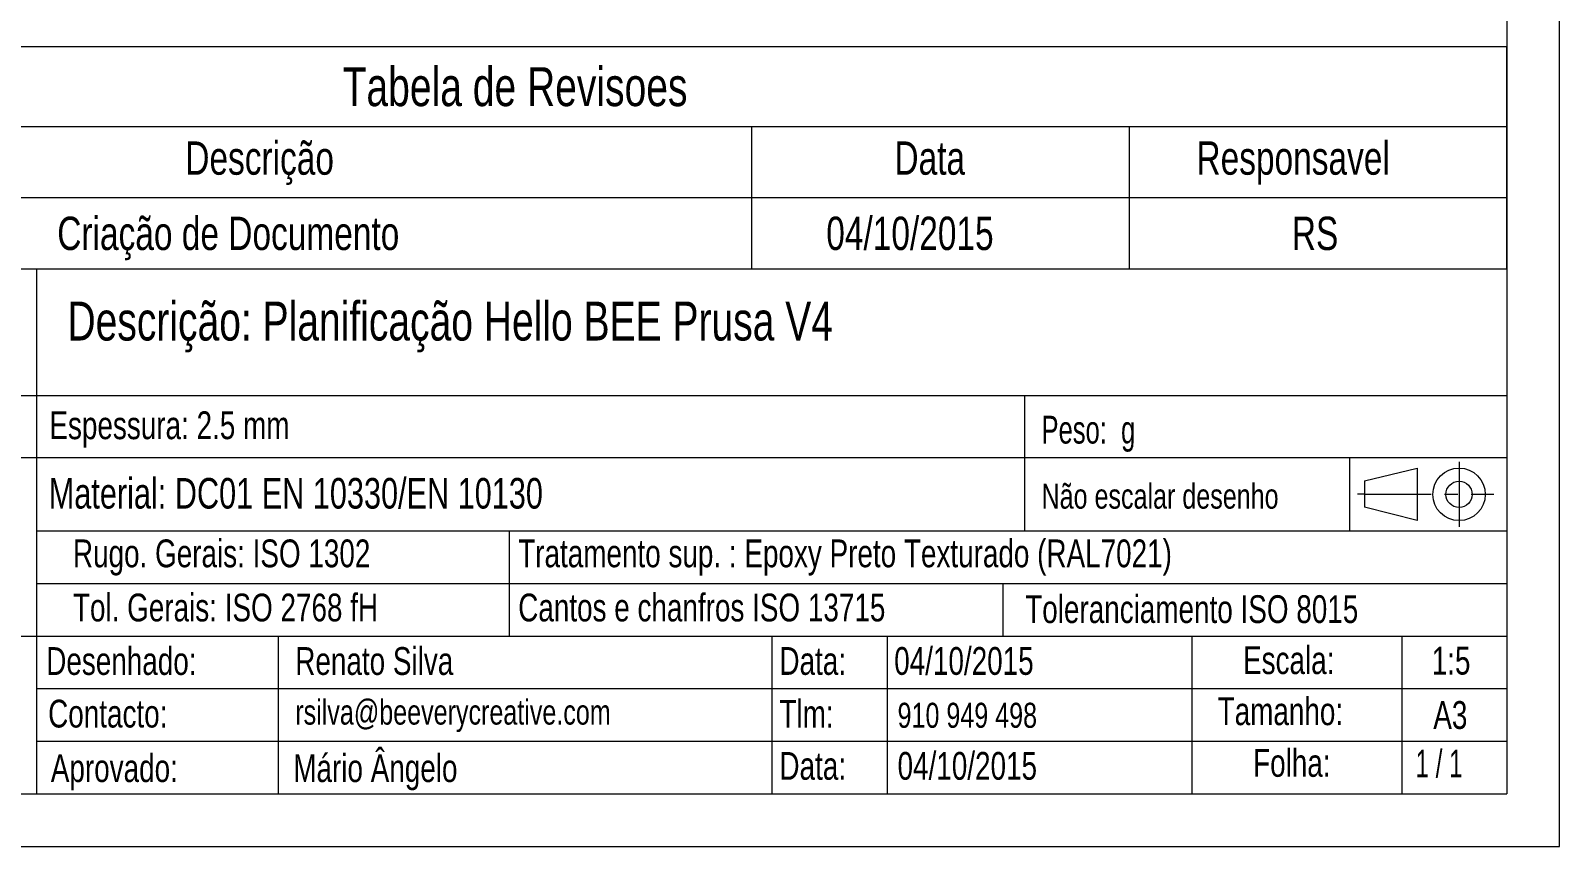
# Model space of a CAD drawing. Header units: millimetres. Extents: x 0 to 415, y 0 to 292.
# Drawn here: x 269.4 to 415, y 5 to 82.7 of the extents above; entities that cross this region are included whole.
import ezdxf

# ---------------------------------------------------------------- set-up
doc = ezdxf.new("R2010")
doc.units = ezdxf.units.MM
doc.linetypes.add('CENTERX2', pattern=[20.32, 12.7, -2.54, 2.54, -2.54])
doc.styles.add('SLDTEXTSTYLE0', font='TXT', dxfattribs={"width": 0.75})
doc.styles.add('SLDTEXTSTYLE1', font='TXT', dxfattribs={"width": 0.6875})
doc.styles.add('SLDTEXTSTYLE2', font='TXT', dxfattribs={"width": 0.65})

# ---------------------------------------------------------------- blocks, each defined once
blk = doc.blocks.new('Block41')
at = {"color": 7, "linetype": 'CENTERX2', "lineweight": 0}
for p, q in [((133.85, 81.95), (133.85, 69.54)), ((115.85, 75.81), (140.45, 75.81))]:
    blk.add_line(p, q, dxfattribs=at)
at = {"color": 7, "linetype": 'Continuous', "lineweight": 0}
for p, q in [((115.85, 78.31), (125.85, 80.77)), ((125.85, 80.77), (125.85, 70.77)), ((115.85, 75.81), (114.52, 75.81)), ((115.85, 78.31), (115.85, 73.31)), ((125.85, 70.77), (115.85, 73.31))]:
    blk.add_line(p, q, dxfattribs=at)
for radius in [5, 2.5]:
    blk.add_circle((133.85, 75.75), radius, dxfattribs=at)
blk = doc.blocks.new('SW_TABLEANNOTATION_0')
at = {"color": 0, "linetype": 'Continuous', "lineweight": 0}
for p, q in [((179.83, 0), (0, 0)), ((179.83, -21.14), (179.83, 0)), ((0, -7.6), (179.83, -7.6)), ((107.9, -7.6), (107.9, -14.37)), ((143.86, -7.6), (143.86, -14.37)), ((0, -14.37), (179.83, -14.37)), ((107.9, -14.37), (107.9, -21.14)), ((143.86, -14.37), (143.86, -21.14)), ((0, -21.14), (179.83, -21.14))]:
    blk.add_line(p, q, dxfattribs=at)
at = {"color": 0, "linetype": 'Continuous', "lineweight": 0, "attachment_point": 1, "style": 'SLDTEXTSTYLE0'}
for s, insert, char_height in [('Tabela de Revisoes', (68.97, -1.95), 3.7042), ('Descrição', (53.99, -9.01), 3.175), ('Data', (121.51, -9.01), 3.175), ('Responsavel', (150.27, -9.01), 3.175), ('Criação de Documento', (41.8, -16.18), 3.175), ('04/10/2015', (115.02, -16.18), 3.175), ('RS', (159.35, -16.18), 3.175)]:
    blk.add_mtext(s, dxfattribs=dict(at, insert=insert, char_height=char_height))

msp = doc.modelspace()

# ---------------------------------------------------------------- linework, layer by layer
at = {"color": 7, "linetype": 'Continuous', "lineweight": 0}
for p, q in [((415, 5), (415, 292)), ((410, 287), (410, 60)), ((230, 60), (410, 60)), ((270, 60), (270, 47.9039)), ((410, 60), (410, 10)), ((270, 47.9039), (230, 47.9039)), ((270, 47.9039), (270, 25)), ((410, 47.9039), (270, 47.9039)), ((364.0537, 47.9039), (364.0537, 35)), ((270, 42), (230, 42)), ((410, 42), (270, 42)), ((364.0537, 42), (364.0537, 35)), ((395, 42), (395, 35)), ((410, 35), (270, 35)), ((315, 35), (315, 30)), ((380, 30), (270, 30)), ((315, 30), (315, 25)), ((362, 30), (362, 25)), ((410, 30), (380, 30)), ((270, 25), (230, 25)), ((270, 25), (270, 10)), ((380, 25), (270, 25)), ((293, 25), (293, 10)), ((340, 25), (340, 10)), ((351, 25), (351, 10)), ((400, 25), (380, 25)), ((380, 25), (380, 10)), ((400, 25), (400, 10)), ((410, 25), (400, 25)), ((380, 20), (270, 20)), ((400, 20), (380, 20)), ((410, 20), (400, 20)), ((380, 15), (270, 15)), ((400, 15), (380, 15)), ((410, 15), (400, 15)), ((230, 10), (410, 10)), ((5, 5), (415, 5))]:
    msp.add_line(p, q, dxfattribs=at)

# ---------------------------------------------------------------- block references
msp.add_blockref('SW_TABLEANNOTATION_0', (230.172, 81.1368), dxfattribs=at)
at = {"color": 7, "linetype": 'Continuous', "xscale": 0.5, "yscale": 0.5, "zscale": 0.5}
msp.add_blockref('Block41', (338.5198, 0.6416), dxfattribs=at)

# ---------------------------------------------------------------- texts
at = {"color": 7, "linetype": 'Continuous', "lineweight": 0, "attachment_point": 1}
for s, insert, char_height, style in [('Descrição: Planificação Hello BEE Prusa V4', (272.9423, 56.8706), 3.704167, 'SLDTEXTSTYLE0'), ('Espessura: 2.5 mm', (271.2226, 46.4201), 2.645833, 'SLDTEXTSTYLE0'), ('Peso:  g', (365.6888, 46.0006), 2.64583, 'SLDTEXTSTYLE1'), ('Material: DC01 EN 10330/EN 10130', (271.16, 40.0753), 2.910417, 'SLDTEXTSTYLE0'), ('Não escalar desenho', (365.6888, 39.5392), 2.38125, 'SLDTEXTSTYLE0'), ('Rugo. Gerais: ISO 1302', (273.4641, 34.2232), 2.645833, 'SLDTEXTSTYLE0'), ('Tratamento sup. : Epoxy Preto Texturado (RAL7021)', (315.8604, 34.2232), 2.645833, 'SLDTEXTSTYLE0'), ('Tol. Gerais: ISO 2768 fH', (273.4641, 29.0689), 2.645833, 'SLDTEXTSTYLE0'), ('Cantos e chanfros ISO 13715', (315.8604, 29.0689), 2.645833, 'SLDTEXTSTYLE0'), ('Toleranciamento ISO 8015', (364.1356, 28.9147), 2.645833, 'SLDTEXTSTYLE0'), ('Desenhado:', (270.9209, 23.9734), 2.64583, 'SLDTEXTSTYLE0'), ('Renato Silva', (294.6333, 23.9734), 2.645833, 'SLDTEXTSTYLE0'), ('Data:', (340.7345, 23.9811), 2.64583, 'SLDTEXTSTYLE0'), ('04/10/2015', (351.661, 23.9811), 2.64583, 'SLDTEXTSTYLE0'), ('Escala:', (384.8755, 24.0555), 2.64583, 'SLDTEXTSTYLE0'), ('1:5', (402.8415, 24.0065), 2.64583, 'SLDTEXTSTYLE0'), ('Contacto:', (271.102, 18.9667), 2.64583, 'SLDTEXTSTYLE0'), ('rsilva@beeverycreative.com', (294.6333, 18.9784), 2.38125, 'SLDTEXTSTYLE0'), ('Tlm:', (340.7345, 18.9442), 2.64583, 'SLDTEXTSTYLE0'), ('Tamanho:', (382.4578, 19.1926), 2.64583, 'SLDTEXTSTYLE0'), ('910 949 498', (351.9816, 18.6761), 2.38125, 'SLDTEXTSTYLE0'), ('A3', (402.9917, 18.8337), 2.64583, 'SLDTEXTSTYLE0'), ('Aprovado:', (271.3574, 13.7771), 2.64583, 'SLDTEXTSTYLE0'), ('Mário Ângelo', (294.443, 13.7771), 2.645833, 'SLDTEXTSTYLE0'), ('Data:', (340.7345, 13.9919), 2.64583, 'SLDTEXTSTYLE0'), ('04/10/2015', (351.9816, 13.9919), 2.64583, 'SLDTEXTSTYLE0'), ('Folha:', (385.8344, 14.2748), 2.64583, 'SLDTEXTSTYLE0'), ('1 / 1', (401.3035, 14.2089), 2.64583, 'SLDTEXTSTYLE2')]:
    msp.add_mtext(s, dxfattribs=dict(at, insert=insert, char_height=char_height, style=style))

doc.saveas('drawing.dxf')
